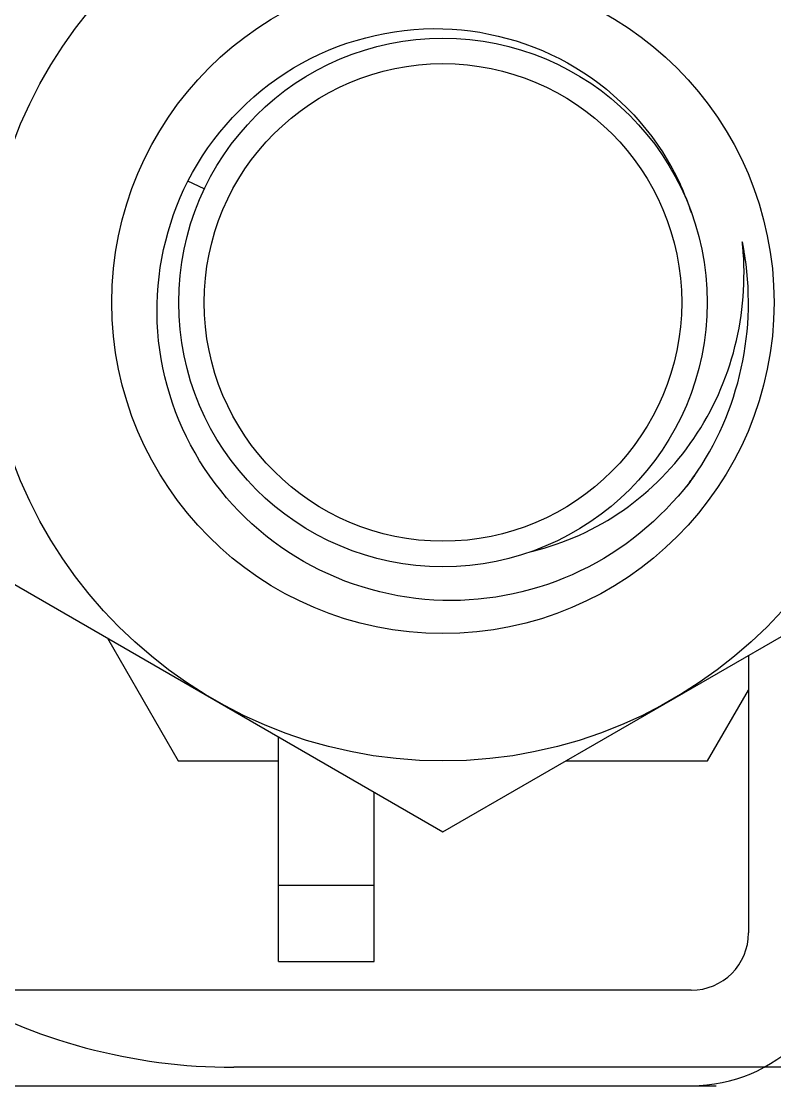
# Model space of a CAD drawing. Header units: millimetres. Extents: x -633009578 to 5705885, y -633235091 to 2571734.
# Drawn here: x 2467163.6 to 2467357.5, y 1994672.4 to 1994946.2 of the extents above; entities that cross this region are included whole.
import ezdxf

# ---------------------------------------------------------------- set-up
doc = ezdxf.new("R2010")
doc.units = ezdxf.units.MM
doc.header["$LTSCALE"] = 1000
doc.header["$MEASUREMENT"] = 0
doc.layers.get('0').update_dxf_attribs({"color": 9})
doc.layers.add('E-WIRE-系统', color=3, linetype='Continuous')

# ---------------------------------------------------------------- blocks, each defined once
blk = doc.blocks.new('G$CF4FACE3C')
at = {"layer": 'E-WIRE-系统'}
for p, q in [((1886.43, -1420.38), (1882.62, -1418.57)), ((1997.18, -1419.29), (1997.24, -1419.41)), ((1835.29, -1508.38), (1941.96, -1569.97)), ((1941.96, -1569.97), (2048.63, -1508.38)), ((1863.87, -1524.89), (1880.37, -1553.47)), ((2013.07, -1528.91), (2013.07, -1593.47)), ((2003.54, -1553.47), (2013.07, -1536.97)), ((1903.73, -1600.13), (1903.73, -1547.9)), ((1880.37, -1553.47), (1903.73, -1553.47)), ((1970.54, -1553.47), (2003.54, -1553.47)), ((1925.96, -1600.13), (1925.96, -1560.73)), ((1903.73, -1582.36), (1925.96, -1582.36)), ((1903.73, -1600.13), (1925.96, -1600.13)), ((1999.74, -1606.8), (1706.4, -1606.8)), ((2100.4, -1624.73), (1893.28, -1624.73)), ((1213.69, -1629.02), (2005.52, -1629.02)), ((1706.4, -1629.02), (1999.74, -1629.02))]:
    blk.add_line(p, q, dxfattribs=at)
for radius in [106.67, 77.05, 61.49, 55.56]:
    blk.add_circle((1941.96, -1446.8), radius, dxfattribs=at)
for centre, radius, start, end in [((1941.23, -1445.16), 61.64, 18.159, 24.6875), ((1941.96, -1446.8), 71.09, 326.4585, 11.4585), ((1941.51, -1440.11), 70.51, 5.1831, 6.0541), ((1942.2, -1446.75), 70.84, 10.0541, 11.458), ((1941.93, -1446.8), 71.12, 7.6522, 10.0536), ((1941.92, -1446.76), 71.14, 323.0314, 324.3178), ((1943.04, -1445.36), 71, 322.4074, 323.2582), ((1942.1, -1446.89), 70.92, 324.3173, 326.4575), ((1943.15, -1445.44), 70.87, 323.2578, 325.0125), ((1999.74, -1593.47), 35.56, 270, 0), ((1999.74, -1593.47), 13.33, 270, 0), ((1893.28, -1491.32), 133.41, 239.9917, 270)]:
    blk.add_arc(centre, radius, start, end, dxfattribs=at)
for points, knots in [([(1882.62, -1418.57), (1888.07, -1407.88), (1905.3, -1389.17), (1929.97, -1382.78), (1941.96, -1383.11)], [0, 0, 0, 0, 0.500108, 1, 1, 1, 1]), ([(1941.96, -1383.11), (1953.39, -1383.44), (1976.55, -1390.51), (1992.38, -1408.9), (1997.18, -1419.29)], [0, 0, 0, 0, 0.500095, 1, 1, 1, 1]), ([(1941.96, -1516.12), (1930.74, -1515.83), (1908.05, -1509.57), (1882.89, -1485.16), (1872.5, -1451.64), (1877.53, -1428.56), (1882.62, -1418.57)], [0, 0, 0, 0, 0.250101, 0.50014, 0.750107, 1, 1, 1, 1]), ([(1962.66, -1504.7), (1970.23, -1502.89), (1984.82, -1496.28), (2001.51, -1479.21), (2011.24, -1457.42), (2012.44, -1441.52), (2011.74, -1433.74)], [0, 0, 0, 0, 0.249708, 0.499636, 0.749734, 1, 1, 1, 1]), ([(1999.3, -1488.68), (1992.65, -1497.31), (1975.08, -1511.68), (1952.85, -1516.4), (1941.96, -1516.12)], [0, 0, 0, 0, 0.500072, 1, 1, 1, 1])]:
    blk.add_open_spline(points, degree=3, knots=knots, dxfattribs=at)

msp = doc.modelspace()

# ---------------------------------------------------------------- block references
at = {"xscale": 1.10592, "yscale": 1.10592, "zscale": 1.10592}
msp.add_blockref('G$CF4FACE3C', (2465124.5, 1996473.94, -46.08), dxfattribs=at)

doc.saveas('drawing.dxf')
